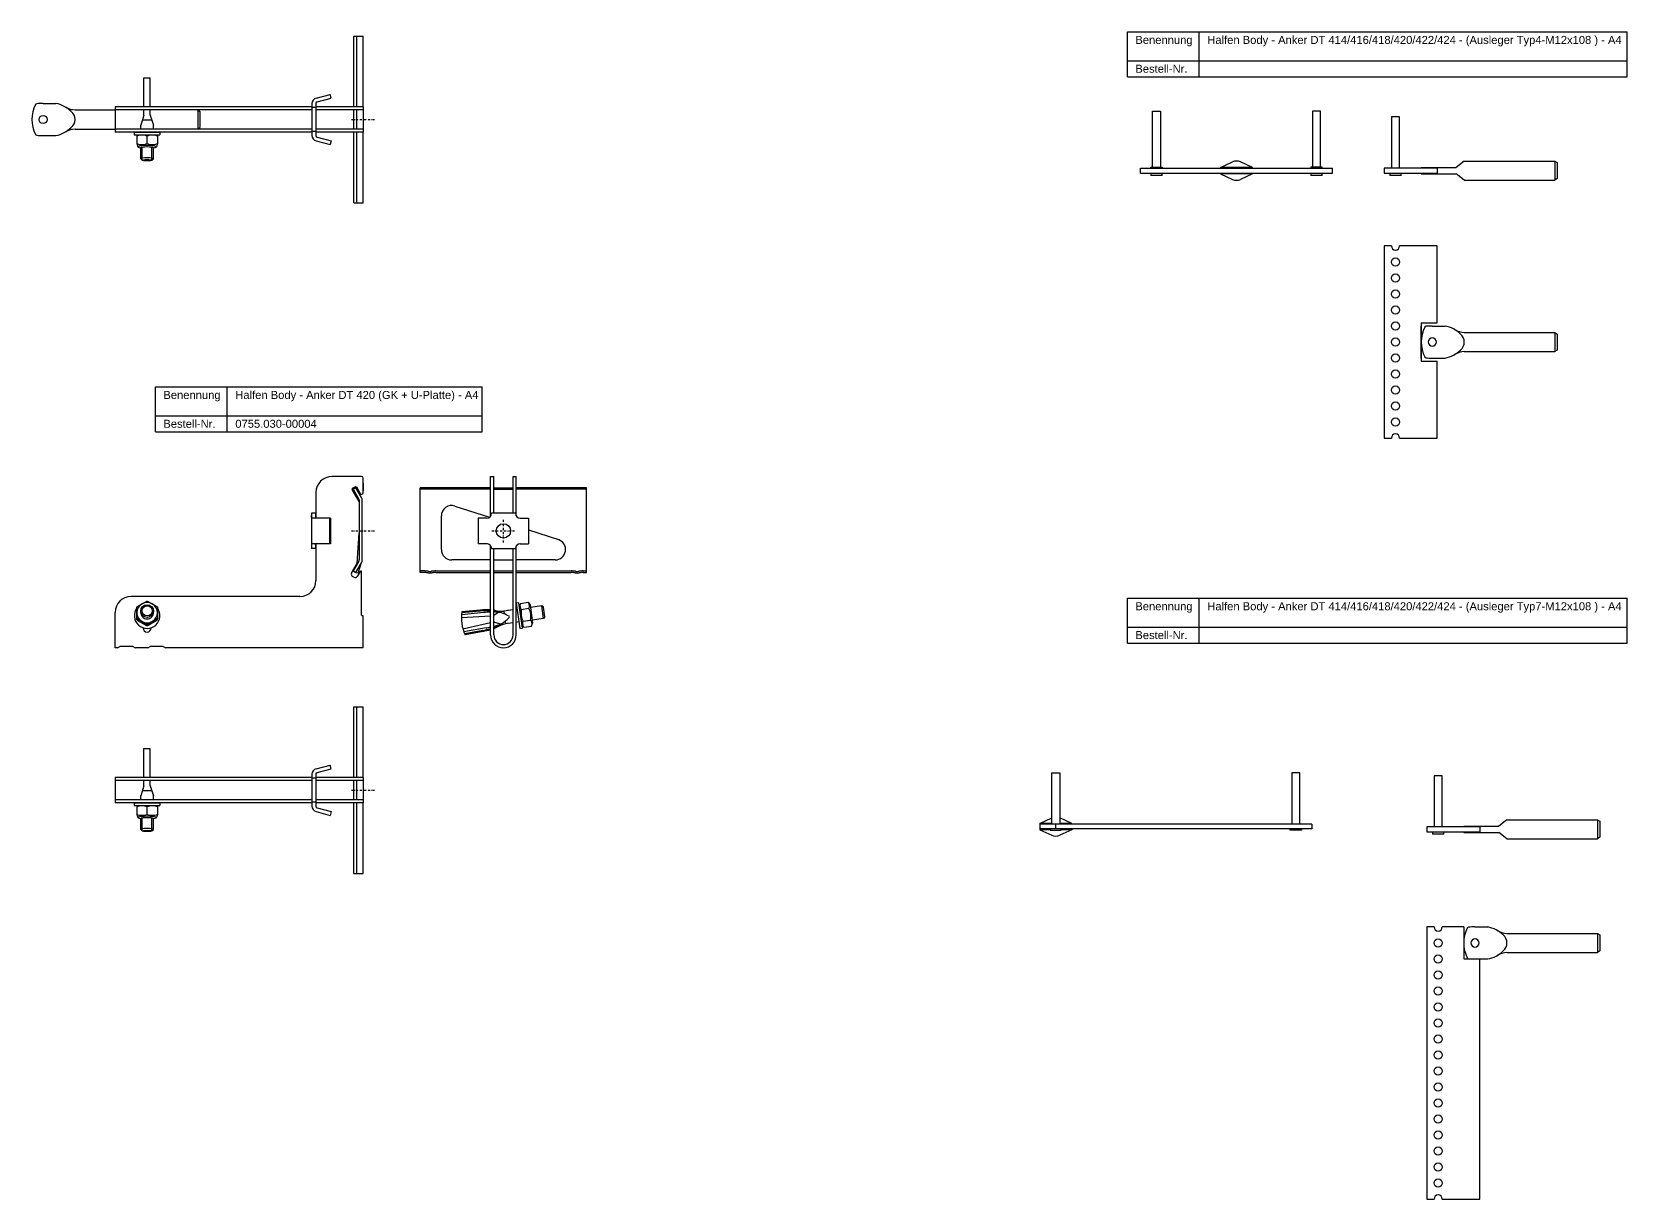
# Model space of a CAD drawing. Header units: millimetres. Extents: x 351 to 1620, y -1209 to 170.
# Drawn here: x 586 to 1583, y -1209 to -480 of the extents above; entities that cross this region are included whole.
import ezdxf

# ---------------------------------------------------------------- set-up
doc = ezdxf.new("R2010")
doc.units = ezdxf.units.MM
doc.header["$LTSCALE"] = 10
doc.linetypes.add('STRICHPUNKT2', pattern=[0.5, 0.25, -0.125, 0, -0.125])
doc.layers.add('HALFEN', color=2, linetype='Continuous')
doc.styles.add('ARIAL50', font='ARIAL.TTF', dxfattribs={"height": 5})

msp = doc.modelspace()

# ---------------------------------------------------------------- linework, layer by layer
at = {"layer": 'HALFEN'}
for p, q in [((786.93, -526.53), (786.93, -482.53)), ((786.93, -482.53), (792.67, -482.53)), ((788.67, -526.53), (788.67, -482.53)), ((792.67, -526.53), (792.67, -482.53)), ((1270.24, -479.82), (1582.53, -479.82)), ((1270.24, -507.82), (1270.24, -479.82)), ((1315.2, -507.82), (1315.2, -479.82)), ((1582.53, -507.82), (1582.53, -479.82)), ((1270.24, -497.82), (1582.53, -497.82)), ((1270.24, -507.82), (1582.53, -507.82)), ((655.67, -508.51), (659.67, -508.51)), ((655.67, -526.53), (655.67, -508.51)), ((659.67, -526.53), (659.67, -508.51)), ((592.67, -524.53), (600.67, -524.53)), ((760.67, -526.53), (637.67, -526.53)), ((637.67, -526.53), (637.67, -542.53)), ((760.67, -524.54), (760.67, -544.51)), ((763.17, -527.03), (760.67, -527.03)), ((763.17, -524.54), (763.17, -544.51)), ((792.67, -526.53), (763.17, -526.53)), ((763.17, -526.53), (763.17, -528.53)), ((763.26, -521.16), (772.02, -518.82)), ((763.91, -523.58), (772.67, -521.23)), ((772.67, -521.23), (772.02, -518.82)), ((792.67, -526.53), (792.67, -542.53)), ((612.68, -528.53), (637.67, -528.53)), ((760.67, -528.53), (637.67, -528.53)), ((655.67, -531.76), (653.67, -538.01)), ((653.67, -540.53), (653.67, -538.01)), ((660.71, -535.01), (654.67, -535.01)), ((655.67, -531.76), (655.67, -528.53)), ((659.67, -531.76), (659.67, -528.53)), ((659.67, -531.76), (661.67, -538.01)), ((661.67, -540.53), (661.67, -538.01)), ((689.27, -528.53), (689.27, -540.53)), ((689.27, -528.53), (690.67, -529.53)), ((690.67, -529.53), (690.67, -539.53)), ((792.67, -528.53), (763.17, -528.53)), ((763.17, -528.53), (763.17, -540.53)), ((786.93, -540.53), (786.93, -528.53)), ((788.67, -540.53), (788.67, -528.53)), ((1285.98, -564.27), (1285.98, -529.27)), ((1285.98, -529.27), (1290.98, -529.27)), ((1290.98, -529.27), (1290.98, -564.27)), ((1390.98, -529.27), (1385.98, -529.27)), ((1385.98, -529.27), (1385.98, -564.27)), ((1390.98, -564.27), (1390.98, -529.27)), ((1435.3, -532.97), (1435.3, -564.97)), ((1440.3, -532.97), (1435.3, -532.97)), ((1440.3, -564.97), (1440.3, -532.97)), ((592.67, -544.53), (600.67, -544.53)), ((612.68, -540.53), (637.67, -540.53)), ((760.67, -540.53), (637.67, -540.53)), ((760.67, -542.53), (637.67, -542.53)), ((649.67, -542.53), (665.67, -542.53)), ((649.67, -542.53), (649.67, -544.11)), ((649.67, -544.11), (665.67, -544.11)), ((651.87, -544.11), (651.17, -544.85)), ((651.17, -544.85), (651.17, -549.63)), ((651.87, -544.11), (663.47, -544.11)), ((657.67, -549.63), (657.67, -544.85)), ((663.47, -544.11), (664.17, -544.85)), ((664.17, -544.85), (664.17, -549.63)), ((665.67, -542.53), (665.67, -544.11)), ((689.27, -540.53), (690.67, -539.53)), ((763.17, -542.03), (760.67, -542.03)), ((792.67, -540.53), (763.17, -540.53)), ((763.17, -540.53), (763.17, -542.53)), ((792.67, -542.53), (763.17, -542.53)), ((763.26, -547.89), (772.02, -550.24)), ((763.91, -545.47), (772.67, -547.82)), ((772.67, -547.82), (772.02, -550.24)), ((786.93, -586.53), (786.93, -542.53)), ((788.67, -586.53), (788.67, -542.53)), ((792.67, -586.53), (792.67, -542.53)), ((651.17, -549.63), (651.87, -551.65)), ((653.67, -559.01), (653.67, -552.24)), ((654.67, -560.01), (654.67, -551.89)), ((660.67, -560.01), (660.67, -551.9)), ((661.67, -559.01), (661.67, -552.24)), ((664.17, -549.63), (663.47, -551.65)), ((654.67, -560.01), (653.67, -559.01)), ((660.67, -560.01), (661.67, -559.01)), ((1278.48, -567.97), (1278.48, -564.97)), ((1278.48, -564.97), (1398.48, -564.97)), ((1278.48, -567.97), (1398.48, -567.97)), ((1284.98, -564.97), (1284.98, -564.27)), ((1284.98, -564.27), (1291.98, -564.27)), ((1284.98, -567.97), (1284.98, -569.47)), ((1291.98, -564.27), (1291.98, -564.97)), ((1291.98, -569.47), (1291.98, -567.97)), ((1328.48, -564.47), (1335.97, -561.02)), ((1328.48, -564.97), (1328.48, -564.47)), ((1348.48, -564.47), (1328.48, -564.47)), ((1328.48, -568.47), (1328.48, -567.97)), ((1348.48, -564.47), (1340.99, -561.02)), ((1348.48, -564.97), (1348.48, -564.47)), ((1348.48, -568.47), (1348.48, -567.97)), ((1391.98, -564.27), (1384.98, -564.27)), ((1384.98, -564.27), (1384.98, -564.97)), ((1384.98, -567.97), (1384.98, -569.47)), ((1391.98, -564.97), (1391.98, -564.27)), ((1391.98, -569.47), (1391.98, -567.97)), ((1398.48, -567.97), (1398.48, -564.97)), ((1463.8, -564.97), (1430.8, -564.97)), ((1430.8, -564.97), (1430.8, -567.97)), ((1430.8, -567.97), (1463.8, -567.97)), ((1434.3, -567.97), (1434.3, -569.47)), ((1441.3, -569.47), (1441.3, -567.97)), ((1453.8, -564.47), (1475.8, -564.47)), ((1453.8, -564.47), (1453.8, -564.97)), ((1453.8, -567.97), (1453.8, -568.47)), ((1463.8, -564.97), (1463.8, -567.97)), ((1480.8, -560.47), (1475.8, -564.47)), ((1480.8, -560.47), (1537.4, -560.47)), ((1537.4, -560.47), (1537.4, -572.47)), ((1537.4, -560.47), (1538.8, -561.47)), ((1538.8, -561.47), (1538.8, -571.47)), ((1291.98, -569.47), (1284.98, -569.47)), ((1348.48, -568.47), (1328.48, -568.47)), ((1328.48, -568.47), (1335.97, -571.92)), ((1348.48, -568.47), (1340.99, -571.92)), ((1391.98, -569.47), (1384.98, -569.47)), ((1441.3, -569.47), (1434.3, -569.47)), ((1453.8, -568.47), (1475.8, -568.47)), ((1480.8, -572.47), (1475.8, -568.47)), ((1480.8, -572.47), (1537.4, -572.47)), ((1538.8, -571.47), (1537.4, -572.47)), ((786.93, -586.53), (792.67, -586.53)), ((1435.25, -613.56), (1430.8, -613.56)), ((1430.8, -613.56), (1430.8, -733.56)), ((1463.8, -613.56), (1440.35, -613.56)), ((1463.8, -661.56), (1463.8, -613.56)), ((1453.8, -661.56), (1453.8, -685.56)), ((1453.8, -661.56), (1463.8, -661.56)), ((1453.8, -683.56), (1453.8, -663.56)), ((1460.8, -663.56), (1468.8, -663.56)), ((1480.81, -667.56), (1537.4, -667.56)), ((1537.4, -667.56), (1537.4, -679.56)), ((1537.4, -667.56), (1538.8, -668.56)), ((1538.8, -668.56), (1538.8, -678.56)), ((1453.8, -685.56), (1463.8, -685.56)), ((1460.8, -683.56), (1468.8, -683.56)), ((1463.8, -733.56), (1463.8, -685.56)), ((1480.81, -679.56), (1537.4, -679.56)), ((1538.8, -678.56), (1537.4, -679.56)), ((662.83, -701.62), (867.01, -701.62)), ((662.83, -729.62), (662.83, -701.62)), ((707.79, -729.62), (707.79, -701.62)), ((867.01, -729.62), (867.01, -701.62)), ((662.83, -719.62), (867.01, -719.62)), ((662.83, -729.62), (867.01, -729.62)), ((1430.8, -733.56), (1435.25, -733.56)), ((1440.35, -733.56), (1463.8, -733.56)), ((791.67, -757.55), (773.17, -757.55)), ((791.67, -757.55), (773.17, -757.55)), ((872.34, -782.21), (872.34, -757.55)), ((872.34, -757.55), (874.34, -757.55)), ((874.34, -780.54), (874.34, -757.55)), ((886.34, -780.55), (886.34, -757.55)), ((886.34, -757.55), (888.34, -757.55)), ((888.34, -782.2), (888.34, -757.55)), ((763.17, -767.55), (763.17, -783.29)), ((792.67, -761.81), (792.67, -758.55)), ((792.67, -767.73), (792.67, -758.55)), ((792.67, -761.81), (792.67, -766.26)), ((828.34, -817.55), (828.34, -764.56)), ((872.34, -764.56), (828.34, -764.56)), ((872.34, -765.56), (828.34, -765.56)), ((874.34, -764.56), (886.34, -764.56)), ((874.34, -765.56), (886.34, -765.56)), ((932.34, -764.56), (888.34, -764.56)), ((932.34, -765.56), (888.34, -765.56)), ((932.34, -817.55), (932.34, -764.56)), ((850.04, -776.01), (871.57, -783)), ((760.34, -780.55), (760.34, -802.55)), ((762.84, -780.55), (760.34, -780.55)), ((772.34, -783.55), (761.12, -783.55)), ((762.84, -780.55), (762.84, -782.55)), ((771.69, -783.55), (771.69, -799.55)), ((772.34, -783.55), (772.34, -799.55)), ((841.53, -803.19), (841.53, -782.19)), ((864.64, -783.54), (864.63, -799.54)), ((869.85, -783.54), (864.64, -783.54)), ((887.85, -780.56), (872.85, -780.54)), ((890.85, -783.56), (896.06, -783.56)), ((896.06, -783.56), (896.05, -799.56)), ((896.06, -790.96), (914.67, -797.01)), ((762.84, -802.55), (760.34, -802.55)), ((772.34, -799.55), (761.12, -799.55)), ((762.84, -800.55), (762.84, -802.55)), ((763.17, -799.81), (763.17, -822.55)), ((869.84, -799.54), (864.63, -799.54)), ((872.34, -856.55), (872.34, -800.9)), ((872.84, -802.54), (887.84, -802.56)), ((874.34, -856.55), (874.34, -802.54)), ((886.34, -856.55), (886.34, -802.55)), ((888.34, -856.55), (888.34, -800.89)), ((890.84, -799.56), (896.05, -799.56)), ((791.67, -844.25), (791.67, -817.1)), ((830.59, -816.55), (828.34, -816.55)), ((838.09, -816.55), (872.34, -816.55)), ((872.34, -809.69), (848.03, -809.69)), ((874.34, -809.69), (886.34, -809.69)), ((874.34, -816.55), (886.34, -816.55)), ((912.66, -809.69), (888.34, -809.69)), ((888.34, -816.55), (922.59, -816.55)), ((930.09, -816.55), (932.34, -816.55)), ((830.59, -817.55), (828.34, -817.55)), ((838.09, -817.55), (872.34, -817.55)), ((874.34, -817.55), (886.34, -817.55)), ((888.34, -817.55), (922.59, -817.55)), ((930.09, -817.55), (932.34, -817.55)), ((753.17, -832.55), (647.67, -832.55)), ((889.93, -836.48), (888.34, -836.71)), ((888.34, -836.71), (890.57, -852.55)), ((892.16, -852.33), (889.93, -836.48)), ((890.97, -836.83), (890.24, -838.66)), ((890.97, -836.83), (895.76, -836.16)), ((895.76, -836.16), (896.97, -837.72)), ((1270.24, -833.63), (1582.53, -833.63)), ((1270.24, -861.63), (1270.24, -833.63)), ((1315.2, -861.63), (1315.2, -833.63)), ((1582.53, -861.63), (1582.53, -833.63)), ((637.67, -864.55), (637.67, -842.55)), ((653.66, -842.44), (653.66, -841.63)), ((661.67, -842.44), (661.67, -841.63)), ((792.37, -844.55), (791.97, -844.55)), ((792.67, -864.55), (792.67, -844.85)), ((872.34, -844.74), (854.07, -845.91)), ((868.18, -842.61), (854.15, -844.04)), ((865.74, -840.98), (854.32, -842.06)), ((865.8, -841.69), (854.37, -842.76)), ((877.4, -842.34), (874.34, -844.33)), ((877.4, -842.34), (874.34, -844.33)), ((877.4, -842.34), (874.34, -844.33)), ((877.4, -842.34), (874.34, -844.33)), ((877.4, -842.34), (874.34, -844.33)), ((876.38, -842.25), (877.4, -842.34)), ((876.38, -842.25), (877.4, -842.34)), ((876.38, -842.25), (877.4, -842.34)), ((876.38, -842.25), (877.4, -842.34)), ((876.38, -842.25), (877.4, -842.34)), ((886.34, -840.87), (880.51, -841.69)), ((880.51, -841.69), (880.74, -843.29)), ((880.65, -842.68), (880.75, -843.39)), ((886.34, -840.87), (882.84, -841.36)), ((888.88, -840.51), (888.34, -840.59)), ((890.21, -838.51), (891.83, -850)), ((891.5, -840.55), (896.28, -839.88)), ((892.54, -847.99), (897.32, -847.31)), ((896.97, -837.72), (898.58, -849.2)), ((904.28, -838.35), (897.2, -839.34)), ((905.39, -846.27), (898.31, -847.27)), ((905.39, -846.27), (904.28, -838.35)), ((905.41, -839.2), (904.28, -838.35)), ((906.24, -845.14), (905.39, -846.27)), ((906.24, -845.14), (905.41, -839.2)), ((655.17, -852.25), (655.17, -852.08)), ((660.17, -852.25), (660.17, -852.08)), ((872.34, -849.06), (855.05, -852.84)), ((869.52, -852.12), (855.64, -854.61)), ((867.48, -853.67), (856.2, -855.78)), ((867.6, -854.31), (856.32, -856.42)), ((874.34, -848.11), (874.41, -848.61)), ((874.34, -848.11), (874.41, -848.61)), ((874.34, -848.11), (874.41, -848.61)), ((874.41, -848.61), (874.34, -848.62)), ((874.41, -848.61), (874.34, -848.62)), ((874.41, -848.61), (874.34, -848.62)), ((877.84, -849.66), (874.41, -848.61)), ((877.84, -849.66), (874.41, -848.61)), ((877.84, -849.66), (874.41, -848.61)), ((877.84, -849.66), (874.41, -848.61)), ((878.45, -849.84), (874.41, -848.61)), ((877.5, -850.21), (878.45, -849.84)), ((877.5, -850.21), (877.84, -850.08)), ((877.5, -850.21), (877.84, -850.08)), ((877.5, -850.21), (877.84, -850.08)), ((877.5, -850.21), (877.84, -850.08)), ((881.38, -847.91), (881.49, -848.62)), ((881.4, -848.01), (881.62, -849.61)), ((886.34, -848.95), (881.62, -849.61)), ((886.34, -848.95), (882.84, -849.44)), ((889.99, -848.44), (888.34, -848.67)), ((890.57, -852.55), (892.16, -852.33)), ((893.06, -851.7), (891.85, -850.15)), ((893.06, -851.7), (897.84, -851.03)), ((897.84, -851.03), (898.58, -849.2)), ((1270.24, -851.63), (1582.53, -851.63)), ((639.17, -864.55), (637.67, -864.55)), ((639.17, -864.55), (640.67, -863.75)), ((648.67, -863.75), (640.67, -863.75)), ((648.67, -863.75), (650.17, -864.55)), ((658.17, -864.55), (650.17, -864.55)), ((658.17, -864.55), (659.67, -863.75)), ((667.67, -863.75), (659.67, -863.75)), ((667.67, -863.75), (669.17, -864.55)), ((792.67, -864.55), (669.17, -864.55)), ((1270.24, -861.63), (1582.53, -861.63)), ((786.93, -945.53), (786.93, -901.53)), ((786.93, -901.53), (792.67, -901.53)), ((788.67, -945.53), (788.67, -901.53)), ((792.67, -945.53), (792.67, -901.53)), ((655.67, -927.51), (659.67, -927.51)), ((655.67, -945.53), (655.67, -927.51)), ((659.67, -945.53), (659.67, -927.51)), ((760.67, -945.53), (637.67, -945.53)), ((637.67, -945.53), (637.67, -961.53)), ((760.67, -943.55), (760.67, -963.51)), ((763.17, -946.03), (760.67, -946.03)), ((763.17, -943.55), (763.17, -963.51)), ((792.67, -945.53), (763.17, -945.53)), ((763.17, -945.53), (763.17, -947.53)), ((763.26, -940.16), (772.02, -937.82)), ((763.91, -942.58), (772.67, -940.23)), ((772.67, -940.23), (772.02, -937.82)), ((792.67, -945.53), (792.67, -961.53)), ((1222.96, -974.76), (1222.96, -942.76)), ((1222.96, -942.76), (1227.96, -942.76)), ((1227.96, -942.76), (1227.96, -974.76)), ((1377.96, -942.76), (1372.96, -942.76)), ((1372.96, -942.76), (1372.96, -974.76)), ((1377.96, -974.76), (1377.96, -942.76)), ((1461.94, -944.48), (1461.94, -976.48)), ((1466.94, -944.48), (1461.94, -944.48)), ((1466.94, -976.48), (1466.94, -944.48)), ((760.67, -947.53), (637.67, -947.53)), ((655.67, -950.76), (653.67, -957.01)), ((660.71, -954.01), (654.67, -954.01)), ((655.67, -950.76), (655.67, -947.53)), ((659.67, -950.76), (659.67, -947.53)), ((659.67, -950.76), (661.67, -957.01)), ((792.67, -947.53), (763.17, -947.53)), ((763.17, -947.53), (763.17, -959.53)), ((786.93, -959.53), (786.93, -947.53)), ((788.67, -959.53), (788.67, -947.53)), ((760.67, -959.53), (637.67, -959.53)), ((760.67, -961.53), (637.67, -961.53)), ((649.67, -961.53), (665.67, -961.53)), ((649.67, -961.53), (649.67, -963.11)), ((649.67, -963.11), (665.67, -963.11)), ((651.87, -963.11), (651.17, -963.85)), ((651.17, -963.85), (651.17, -968.63)), ((651.87, -963.11), (663.47, -963.11)), ((653.67, -959.53), (653.67, -957.01)), ((657.67, -968.63), (657.67, -963.85)), ((661.67, -959.53), (661.67, -957.01)), ((663.47, -963.11), (664.17, -963.85)), ((664.17, -963.85), (664.17, -968.63)), ((665.67, -961.53), (665.67, -963.11)), ((763.17, -961.03), (760.67, -961.03)), ((792.67, -959.53), (763.17, -959.53)), ((763.17, -959.53), (763.17, -961.53)), ((792.67, -961.53), (763.17, -961.53)), ((763.26, -966.89), (772.02, -969.24)), ((763.91, -964.48), (772.67, -966.82)), ((772.67, -966.82), (772.02, -969.24)), ((786.93, -1005.53), (786.93, -961.53)), ((788.67, -1005.53), (788.67, -961.53)), ((792.67, -1005.53), (792.67, -961.53)), ((651.17, -968.63), (651.87, -970.65)), ((653.67, -978.01), (653.67, -971.24)), ((654.67, -979.01), (654.67, -970.89)), ((660.67, -979.01), (660.67, -970.9)), ((661.67, -978.01), (661.67, -971.24)), ((664.17, -968.63), (663.47, -970.65)), ((1215.46, -974.26), (1222.95, -970.81)), ((1222.96, -974.26), (1215.46, -974.26)), ((1215.46, -974.26), (1215.46, -974.76)), ((1385.46, -974.76), (1215.46, -974.76)), ((1215.46, -974.76), (1215.46, -977.76)), ((1225.46, -977.76), (1225.46, -974.76)), ((1235.46, -974.26), (1227.96, -974.26)), ((1235.46, -974.26), (1227.97, -970.81)), ((1235.46, -974.26), (1235.46, -974.76)), ((1385.46, -974.76), (1385.46, -977.76)), ((1490.44, -976.48), (1457.44, -976.48)), ((1457.44, -976.48), (1457.44, -979.48)), ((1480.44, -975.98), (1502.44, -975.98)), ((1480.44, -975.98), (1480.44, -976.48)), ((1490.44, -976.48), (1490.44, -979.48)), ((1507.44, -971.98), (1502.44, -975.98)), ((1507.44, -971.98), (1564.04, -971.98)), ((1564.04, -971.98), (1564.04, -983.98)), ((1564.04, -971.98), (1565.44, -972.98)), ((1565.44, -972.98), (1565.44, -982.98)), ((654.67, -979.01), (653.67, -978.01)), ((660.67, -979.01), (661.67, -978.01)), ((1385.46, -977.76), (1215.46, -977.76)), ((1215.46, -977.76), (1215.46, -978.26)), ((1221.96, -978.26), (1215.46, -978.26)), ((1215.46, -978.26), (1222.95, -981.71)), ((1221.96, -977.76), (1221.96, -978.46)), ((1221.96, -978.46), (1228.96, -978.46)), ((1235.46, -978.26), (1227.97, -981.71)), ((1228.96, -978.46), (1228.96, -977.76)), ((1235.46, -978.26), (1228.96, -978.26)), ((1235.46, -977.76), (1235.46, -978.26)), ((1371.96, -978.46), (1371.96, -977.76)), ((1378.96, -978.46), (1371.96, -978.46)), ((1378.96, -977.76), (1378.96, -978.46)), ((1457.44, -979.48), (1490.44, -979.48)), ((1460.94, -979.48), (1460.94, -980.98)), ((1467.94, -980.98), (1460.94, -980.98)), ((1467.94, -980.98), (1467.94, -979.48)), ((1480.44, -979.48), (1480.44, -979.98)), ((1480.44, -979.98), (1502.44, -979.98)), ((1507.44, -983.98), (1502.44, -979.98)), ((1507.44, -983.98), (1564.04, -983.98)), ((1565.44, -982.98), (1564.04, -983.98)), ((786.93, -1005.53), (792.67, -1005.53)), ((1461.89, -1038.97), (1457.44, -1038.97)), ((1457.44, -1038.97), (1457.44, -1208.97)), ((1480.44, -1038.97), (1466.99, -1038.97)), ((1480.44, -1038.97), (1480.44, -1058.97)), ((1487.44, -1038.97), (1495.44, -1038.97)), ((1507.45, -1042.97), (1564.04, -1042.97)), ((1564.04, -1042.97), (1564.04, -1054.97)), ((1564.04, -1042.97), (1565.44, -1043.97)), ((1565.44, -1043.97), (1565.44, -1053.97)), ((1507.45, -1054.97), (1564.04, -1054.97)), ((1565.44, -1053.97), (1564.04, -1054.97)), ((1480.44, -1058.97), (1490.44, -1058.97)), ((1487.44, -1058.97), (1495.44, -1058.97)), ((1490.44, -1208.97), (1490.44, -1058.97)), ((1457.44, -1208.97), (1461.89, -1208.97)), ((1466.99, -1208.97), (1490.44, -1208.97))]:
    msp.add_line(p, q, dxfattribs=at)
at = {"layer": 'HALFEN', "color": 1, "linetype": 'STRICHPUNKT2', "ltscale": 0.5}
for p, q in [((785.42, -534.53), (799.92, -534.53)), ((880.34, -798.8), (880.34, -784.3)), ((785.42, -791.55), (799.92, -791.55)), ((873.09, -791.55), (887.59, -791.55)), ((785.42, -953.53), (799.92, -953.53))]:
    msp.add_line(p, q, dxfattribs=at)
at = {"layer": 'HALFEN', "extrusion": (0, 1, 0)}
for p, q in [((790.14, -773.09), (785.82, -765.6)), ((786, -764.92), (787.73, -763.92)), ((788.14, -764.56), (786.41, -765.56)), ((786.41, -765.56), (789.94, -771.68)), ((791.67, -770.68), (788.14, -764.56)), ((788.41, -764.1), (790.8, -768.23)), ((790.14, -772.43), (790.14, -809.69)), ((792.14, -809.69), (792.14, -772.43)), ((789.01, -811.83), (790.14, -792.72)), ((785.45, -818), (789.01, -811.83)), ((789.94, -810.44), (786.41, -816.55)), ((786.41, -816.55), (788.13, -817.55)), ((788.14, -817.55), (791.67, -811.44)), ((790.73, -816.85), (788.91, -820)), ((789.55, -818.05), (791.45, -811.82)), ((786.86, -820.55), (786, -820.05)), ((788.14, -817.55), (788.13, -817.55)), ((788.49, -817.67), (788.14, -817.55)), ((789.55, -818.05), (788.49, -817.67)), ((651.27, -847.12), (651.27, -846.38)), ((664.07, -847.12), (664.07, -846.38)), ((657.67, -850.79), (657.67, -850.05))]:
    msp.add_line(p, q, dxfattribs=at)
at = {"layer": 'HALFEN'}
for centre, radius in [((592.67, -534.53), 2.55), ((1437.8, -623.56), 2.55), ((1437.8, -633.56), 2.55), ((1437.8, -643.56), 2.55), ((1437.8, -653.56), 2.55), ((1437.8, -663.56), 2.55), ((1437.8, -673.56), 2.55), ((1437.8, -683.56), 2.55), ((1437.8, -693.56), 2.55), ((1437.8, -703.56), 2.55), ((1437.8, -713.56), 2.55), ((1437.8, -723.56), 2.55), ((880.34, -791.55), 4.5), ((1464.44, -1048.97), 2.55), ((1464.44, -1058.97), 2.55), ((1464.44, -1068.97), 2.55), ((1464.44, -1078.97), 2.55), ((1464.44, -1088.97), 2.55), ((1464.44, -1098.97), 2.55), ((1464.44, -1108.97), 2.55), ((1464.44, -1118.97), 2.55), ((1464.44, -1128.97), 2.55), ((1464.44, -1138.97), 2.55), ((1464.44, -1148.97), 2.55), ((1464.44, -1158.97), 2.55), ((1464.44, -1168.97), 2.55), ((1464.44, -1178.97), 2.55), ((1464.44, -1188.97), 2.55), ((1464.44, -1198.97), 2.55)]:
    msp.add_circle(centre, radius, dxfattribs=at)
for centre, radius, start, end in [((606.22, -534.53), 20.55, 153.10667, 206.89333), ((588.78, -525.68), 1, 95.71948, 153.10667), ((592.01, -557.9), 33.38, 88.87071, 95.71948), ((597.2, -542.92), 18.71, 45.68888, 79.34138), ((613.37, -514.97), 13.57, 240.09537, 267.05052), ((764.17, -524.54), 3.5, 105, 180), ((764.17, -524.54), 1, 105, 180), ((606.24, -534.53), 6.43, 308.92503, 51.07497), ((588.78, -543.37), 1, 206.89333, 264.28052), ((592.01, -511.15), 33.38, 264.28052, 271.12929), ((597.2, -526.14), 18.71, 280.65862, 314.31112), ((613.37, -554.08), 13.57, 92.94948, 119.90463), ((654.42, -553.64), 9.37, 69.70545, 110.29455), ((660.92, -553.64), 9.37, 69.70545, 110.29455), ((764.17, -544.51), 3.5, 180, 255), ((764.17, -544.51), 1, 180, 255), ((654.42, -540.84), 9.37, 249.70545, 290.29455), ((660.92, -540.84), 9.37, 249.70545, 290.29455), ((1288.48, -566.47), 6, 114.62432, 114.72996), ((1288.48, -566.47), 6, 65.27004, 65.37568), ((1338.48, -566.47), 6, 65.27004, 114.72996), ((1388.48, -566.47), 6, 114.62432, 114.72996), ((1388.48, -566.47), 6, 65.27004, 65.37568), ((1338.48, -566.47), 6, 245.27004, 294.72996), ((1437.8, -613.56), 2.55, 180, 0), ((1474.36, -673.56), 20.55, 153.10667, 206.89333), ((1456.92, -664.71), 1, 95.71948, 153.10667), ((1460.14, -696.93), 33.38, 88.87071, 95.71948), ((1465.34, -681.95), 18.71, 45.68888, 79.34138), ((1481.51, -654), 13.57, 240.09537, 267.05052), ((1460.8, -673.56), 2.55, 90, 270), ((1460.8, -673.56), 2.55, 270, 90), ((1474.38, -673.56), 6.43, 308.92503, 51.07497), ((1456.92, -682.4), 1, 206.89333, 264.28052), ((1460.14, -650.18), 33.38, 264.28052, 271.12929), ((1465.34, -665.17), 18.71, 280.65862, 314.31112), ((1481.51, -693.11), 13.57, 92.94948, 119.90463), ((1437.8, -733.56), 2.55, 0, 180), ((773.17, -767.55), 10, 90, 180), ((791.67, -758.55), 1, 0, 90), ((786.25, -765.35), 0.5, 120, 210), ((787.98, -764.35), 0.5, 30, 120), ((788.64, -772.43), 1.5, 0, 30), ((791.67, -767.73), 1, 210, 0), ((788.64, -772.43), 3.5, 360, 30), ((848.03, -782.19), 6.5, 72, 180), ((869.85, -780.54), 3, 269.95559, 359.95559), ((890.85, -780.56), 3, 179.95559, 269.95559), ((912.66, -803.19), 6.5, 270, 72), ((848.03, -803.19), 6.5, 180, 270), ((869.84, -802.54), 3, 359.95559, 89.95559), ((890.84, -802.56), 3, 89.95559, 179.95559), ((788.64, -809.69), 1.5, 330, 360), ((791.17, -817.1), 0.5, 0, 150), ((788.64, -809.69), 3.5, 330, 0), ((830.59, -832.55), 16, 80.36636, 90), ((834.34, -810.46), 6.41, 260.36636, 279.63364), ((838.09, -832.55), 16, 90, 99.63364), ((922.59, -832.55), 16, 80.36636, 90), ((926.34, -810.46), 6.41, 260.36636, 279.63364), ((930.09, -832.55), 16, 90, 99.63364), ((753.17, -822.55), 10, 270, 0), ((786.75, -818.75), 1.5, 150, 240), ((787.61, -819.25), 1.5, 240, 330), ((830.59, -832.55), 15, 80.36636, 90), ((834.34, -810.46), 7.41, 260.36636, 279.63364), ((838.09, -832.55), 15, 90, 99.63364), ((922.59, -832.55), 15, 80.36636, 90), ((926.34, -810.46), 7.41, 260.36636, 279.63364), ((930.09, -832.55), 15, 90, 99.63364), ((647.67, -842.55), 10, 90, 180), ((893.95, -838.31), 3.32, 162.43847, 222.43847), ((893.31, -838.4), 3.32, 333.56153, 33.56153), ((657.67, -844.48), 8, 143.1301, 36.8699), ((791.97, -844.25), 0.3, 180, 270), ((792.37, -844.85), 0.3, 0, 90), ((880.87, -845.67), 26.8, 172.24397, 203.64347), ((869.74, -883.14), 42.29, 86.47165, 95.44157), ((869.9, -872.06), 30.65, 85.43459, 97.65576), ((874.21, -885.89), 43.69, 92.44132, 97.9226), ((869.74, -883.14), 42.29, 83.07738, 83.75165), ((869.74, -883.14), 42.29, 83.07738, 83.75165), ((869.74, -883.14), 42.29, 83.07738, 83.75165), ((869.9, -872.06), 30.65, 63.44584, 81.67144), ((874.21, -885.89), 43.69, 87.15167, 89.81779), ((874.21, -885.89), 43.69, 87.15167, 89.81779), ((874.21, -885.89), 43.69, 87.15167, 89.81779), ((874.21, -885.89), 43.69, 87.15167, 89.81779), ((874.21, -885.89), 43.69, 87.15167, 89.81779), ((863.06, -823.34), 30.65, 291.60765, 312.55416), ((879.57, -821.17), 20.54, 256.67305, 272.61653), ((883.44, -845.21), 0.594, 357.93529, 73.26541), ((883.44, -845.21), 0.594, 357.93529, 73.26541), ((883.44, -845.21), 0.594, 357.93529, 73.26541), ((883.46, -845.42), 0.594, 302.73459, 18.06471), ((883.46, -845.42), 0.594, 302.73459, 18.06471), ((883.46, -845.42), 0.594, 302.73459, 18.06471), ((903.72, -842.62), 12.4, 170.38303, 205.61697), ((885.09, -845.24), 12.4, 350.38303, 25.61697), ((894.87, -849.55), 3.32, 342.43847, 42.43847), ((657.67, -852.25), 2.5, 180, 0), ((863.06, -823.34), 30.65, 278.34424, 287.63767), ((859.85, -812.74), 42.29, 280.55843, 287.18811), ((863.38, -808.87), 43.69, 278.0774, 281.83857), ((880.34, -856.55), 8, 180, 360), ((863.38, -808.87), 43.69, 284.53264, 288.84833), ((863.38, -808.87), 43.69, 284.53264, 288.84833), ((863.38, -808.87), 43.69, 284.53264, 288.84833), ((863.38, -808.87), 43.69, 284.53264, 288.84833), ((863.38, -808.87), 43.69, 284.53264, 288.84833), ((859.85, -812.74), 42.29, 290.04791, 292.92262), ((859.85, -812.74), 42.29, 290.04791, 292.92262), ((859.85, -812.74), 42.29, 290.04791, 292.92262), ((859.85, -812.74), 42.29, 290.04791, 292.92262), ((859.85, -812.74), 42.29, 290.04791, 292.92262), ((880.34, -856.55), 6, 180, 0), ((886.38, -869.59), 20.54, 103.38347, 119.32695), ((895.51, -849.46), 3.32, 153.56153, 213.56153), ((764.17, -943.55), 3.5, 105, 180), ((764.17, -943.55), 1, 105, 180), ((654.42, -972.64), 9.37, 69.70545, 110.29455), ((660.92, -972.64), 9.37, 69.70545, 110.29455), ((764.17, -963.51), 3.5, 180, 255), ((764.17, -963.51), 1, 180, 255), ((654.42, -959.84), 9.37, 249.70545, 290.29455), ((660.92, -959.84), 9.37, 249.70545, 290.29455), ((1225.46, -976.26), 6, 114.62432, 114.72996), ((1225.46, -976.26), 6, 65.27004, 65.37568), ((1225.46, -976.26), 6, 245.27004, 294.72996), ((1464.44, -1038.97), 2.55, 180, 0), ((1501, -1048.97), 20.55, 153.10667, 206.89333), ((1483.56, -1040.13), 1, 95.71948, 153.10667), ((1486.78, -1072.35), 33.38, 88.87071, 95.71948), ((1487.44, -1048.97), 2.55, 90, 270), ((1487.44, -1048.97), 2.55, 270, 90), ((1491.98, -1057.37), 18.71, 45.68888, 79.34138), ((1508.15, -1029.42), 13.57, 240.09537, 267.05052), ((1501.02, -1048.97), 6.43, 308.92503, 51.07497), ((1491.98, -1040.58), 18.71, 280.65862, 314.31112), ((1508.15, -1068.53), 13.57, 92.94948, 119.90463), ((1483.56, -1057.82), 1, 206.89333, 264.28052), ((1486.78, -1025.6), 33.38, 264.28052, 271.12929), ((1464.44, -1208.97), 2.55, 0, 180)]:
    msp.add_arc(centre, radius, start, end, dxfattribs=at)
for centre, major_axis, ratio, start_param, end_param in [((657.67, -551.65), (-5.8, 0), 0.139173, 2.331809, 7.092969), ((657.67, -552.26), (4, 0), 0.139033, 0.050629, 3.096659), ((657.67, -559.02), (-4, 0), 0.139173, 3.158116, 6.266662), ((657.67, -842.64), (-6.4, 0), 0.992546, -1.047198, 0), ((657.67, -842.64), (6.4, 0), 0.992546, 1.047198, 2.094395), ((657.67, -842.64), (6.4, 0), 0.992546, 0, 1.047198), ((657.67, -842.64), (6.4, 0), 0.992546, 3.141593, 4.18879), ((657.67, -842.51), (4, 0), 0.992546, 3.123186, 4.712389), ((657.67, -842.51), (-4, 0), 0.992546, 1.570796, 3.16), ((657.67, -842.64), (-6.4, 0), 0.992546, 2.094395, 3.141593), ((657.67, -842.64), (-6.4, 0), 0.992546, 1.047198, 2.094395), ((657.67, -970.65), (-5.8, 0), 0.139173, 2.331809, 7.092969), ((657.67, -971.26), (4, 0), 0.139033, 0.050629, 3.096659), ((657.67, -978.02), (-4, 0), 0.139173, 3.158116, 6.266662)]:
    msp.add_ellipse(centre, major_axis=major_axis, ratio=ratio, start_param=start_param, end_param=end_param, dxfattribs=at)
for centre, major_axis, ratio in [((657.67, -560.01), (-3, 0), 0.139173), ((657.67, -841.63), (4, 0), 0.992546), ((657.67, -841.53), (3.2, 0), 0.992546), ((657.67, -979.01), (-3, 0), 0.139173)]:
    msp.add_ellipse(centre, major_axis=major_axis, ratio=ratio, dxfattribs=at)
for points, knots in [([(761.12, -783.55), (761.02, -783.55), (760.92, -783.53), (760.75, -783.47), (760.68, -783.41), (760.55, -783.27), (760.5, -783.18), (760.43, -782.98), (760.4, -782.86), (760.36, -782.61), (760.35, -782.46), (760.34, -782.16), (760.34, -782.01), (760.34, -781.86)], [12.939429, 12.939429, 12.939429, 12.939429, 13.450896, 13.450896, 13.981749, 13.981749, 14.512603, 14.512603, 15.043457, 15.043457, 15.58114, 15.58114, 16.065881, 16.065881, 16.065881, 16.065881]), ([(762.85, -782.7), (762.86, -782.77), (762.87, -782.83), (762.9, -782.96), (762.93, -783.03), (763, -783.15), (763.05, -783.21), (763.13, -783.27), (763.15, -783.28), (763.17, -783.29)], [4.1764157, 4.1764157, 4.1764157, 4.1764157, 4.4061223, 4.4061223, 4.6848401, 4.6848401, 4.9635579, 4.9635579, 5.0545355, 5.0545355, 5.0545355, 5.0545355]), ([(763.17, -783.29), (763.21, -783.33), (763.25, -783.36), (763.35, -783.43), (763.42, -783.46), (763.48, -783.48)], [2.958333, 2.958333, 2.958333, 2.958333, 3.2000176, 3.2000176, 3.5438255, 3.5438255, 3.5438255, 3.5438255]), ([(763.84, -783.55), (763.73, -783.55), (763.61, -783.53), (763.49, -783.49), (763.48, -783.48), (763.48, -783.48)], [0, 0, 0, 0, 0.6724021, 0.6724021, 0.712352, 0.712352, 0.712352, 0.712352]), ([(761.12, -799.55), (761.02, -799.55), (760.92, -799.57), (760.75, -799.63), (760.68, -799.69), (760.55, -799.83), (760.5, -799.91), (760.43, -800.12), (760.4, -800.24), (760.36, -800.49), (760.35, -800.64), (760.34, -800.93), (760.34, -801.09), (760.34, -801.24)], [12.939429, 12.939429, 12.939429, 12.939429, 13.450896, 13.450896, 13.981749, 13.981749, 14.512603, 14.512603, 15.043457, 15.043457, 15.58114, 15.58114, 16.065881, 16.065881, 16.065881, 16.065881]), ([(762.85, -800.4), (762.86, -800.33), (762.87, -800.27), (762.9, -800.14), (762.93, -800.07), (763, -799.95), (763.05, -799.89), (763.13, -799.83), (763.15, -799.82), (763.17, -799.8)], [4.1764157, 4.1764157, 4.1764157, 4.1764157, 4.4061223, 4.4061223, 4.6848401, 4.6848401, 4.9635579, 4.9635579, 5.0545355, 5.0545355, 5.0545355, 5.0545355]), ([(763.17, -799.8), (763.21, -799.77), (763.25, -799.74), (763.35, -799.67), (763.42, -799.64), (763.48, -799.62)], [2.958333, 2.958333, 2.958333, 2.958333, 3.2000176, 3.2000176, 3.5438255, 3.5438255, 3.5438255, 3.5438255]), ([(763.84, -799.55), (763.73, -799.55), (763.61, -799.57), (763.49, -799.61), (763.48, -799.61), (763.48, -799.62)], [0, 0, 0, 0, 0.6724021, 0.6724021, 0.712352, 0.712352, 0.712352, 0.712352])]:
    msp.add_open_spline(points, degree=3, knots=knots, dxfattribs=at)
for points in [[(762.84, -782.55), (762.84, -782.6), (762.84, -782.65), (762.85, -782.7)], [(762.84, -800.55), (762.84, -800.5), (762.84, -800.44), (762.85, -800.4)]]:
    msp.add_open_spline(points, degree=3, dxfattribs=at)
for points, weights in [([(651.27, -839.05), (652.98, -837.99), (654.47, -837.14)], [1.10687800441, 1.09201433874, 1]), ([(654.47, -837.14), (655.95, -836.29), (657.67, -835.38)], [1, 1.09201433874, 1.10687800441]), ([(657.67, -835.38), (659.38, -836.29), (660.87, -837.14)], [1.10687800441, 1.09201433874, 1]), ([(660.87, -837.14), (662.35, -837.99), (664.07, -839.05)], [1, 1.09201433874, 1.10687800441]), ([(651.27, -842.64), (651.27, -840.94), (651.27, -839.05)], [1, 1.09201433874, 1.10687800441]), ([(651.27, -846.38), (651.27, -844.35), (651.27, -842.64)], [1.10687800441, 1.09201433874, 1]), ([(654.47, -848.15), (652.98, -847.29), (651.27, -846.38)], [1, 1.09201433874, 1.10687800441]), ([(651.27, -847.12), (652.98, -848.17), (654.47, -849.02)], [1.10687800441, 1.09201433874, 1]), ([(664.07, -846.38), (662.35, -847.29), (660.87, -848.15)], [1.10687800441, 1.09201433874, 1]), ([(660.87, -849.02), (662.35, -848.17), (664.07, -847.12)], [1, 1.09201433874, 1.10687800441]), ([(664.07, -839.05), (664.07, -840.94), (664.07, -842.64)], [1.10687800441, 1.09201433874, 1]), ([(664.07, -842.64), (664.07, -844.35), (664.07, -846.38)], [1, 1.09201433874, 1.10687800441]), ([(657.67, -850.05), (655.95, -849), (654.47, -848.15)], [1.10687800441, 1.09201433874, 1]), ([(654.47, -849.02), (655.95, -849.87), (657.67, -850.79)], [1, 1.09201433874, 1.10687800441]), ([(660.87, -848.15), (659.38, -849), (657.67, -850.05)], [1, 1.09201433874, 1.10687800441]), ([(657.67, -850.79), (659.38, -849.87), (660.87, -849.02)], [1.10687800441, 1.09201433874, 1])]:
    msp.add_rational_spline(points, weights, degree=2, dxfattribs=at)

# ---------------------------------------------------------------- texts
at = {"layer": 'HALFEN', "style": 'ARIAL50'}
for s, p in [('Benennung', (1275.24, -487.32)), ('Halfen Body - Anker DT 414/416/418/420/422/424 - (Ausleger Typ4-M12x108 ) - A4', (1320.2, -487.32)), ('Bestell-Nr.', (1275.24, -505.32)), ('Benennung', (667.83, -709.12)), ('Halfen Body - Anker DT 420 (GK + U-Platte) - A4', (712.79, -709.12)), ('Bestell-Nr.', (667.83, -727.12)), ('0755.030-00004', (712.79, -727.12)), ('Benennung', (1275.24, -841.13)), ('Halfen Body - Anker DT 414/416/418/420/422/424 - (Ausleger Typ7-M12x108 ) - A4', (1320.2, -841.13)), ('Bestell-Nr.', (1275.24, -859.13))]:
    msp.add_text(s, height=5, dxfattribs=at).set_placement(p)

doc.saveas('drawing.dxf')
